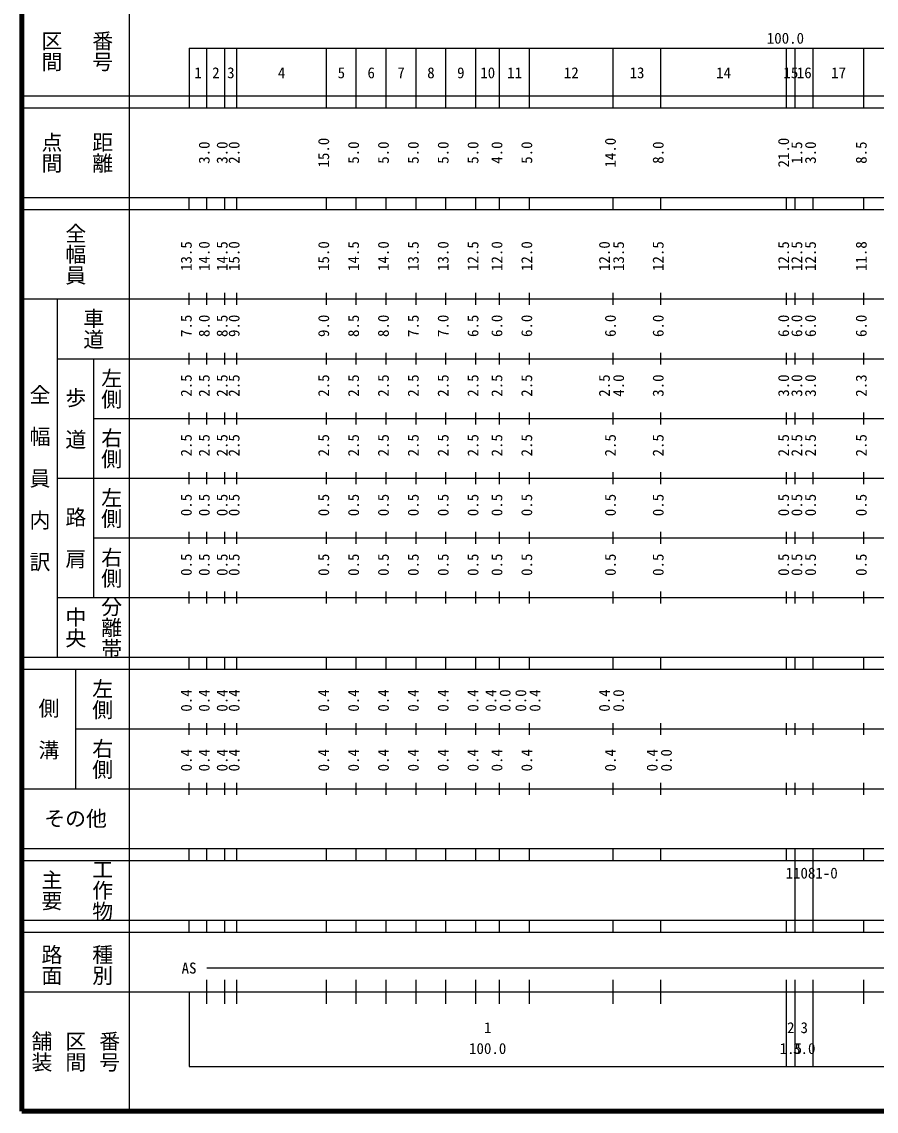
# Model space of a CAD drawing. Units: millimetres on the paper, enlarged 1000 times. Extents: x 40000 to 680000, y 20000 to 380000.
# Drawn here: x 40000 to 183046, y 20000 to 202409 of the extents above; entities that cross this region are included whole.
import ezdxf
from ezdxf.enums import TextEntityAlignment as Align

# ---------------------------------------------------------------- set-up
doc = ezdxf.new("R2010")
doc.units = ezdxf.units.MM
doc.header["$LTSCALE"] = 1000
doc.layers.add('M-TTL', color=2, linetype='Continuous', lineweight=140)
doc.layers.add('M-TTL-BAND', color=7, linetype='Continuous', lineweight=25)
doc.styles.add('@ＭＳ ゴシック', font='')
doc.styles.add('ＭＳ ゴシック', font='')
doc.styles.get('@ＭＳ ゴシック').set_extended_font_data('@MS Gothic')
doc.styles.get('ＭＳ ゴシック').set_extended_font_data('MS Gothic')

msp = doc.modelspace()

# ---------------------------------------------------------------- linework, layer by layer
at = {"layer": 'M-TTL'}
for p, q in [((40000, 380000), (40000, 20000)), ((40000, 20000), (680000, 20000))]:
    msp.add_line(p, q, dxfattribs=at)
at = {"layer": 'M-TTL-BAND'}
for p, q in [((58000, 370000), (58000, 20000)), ((68000, 198000), (579000, 198000)), ((68000, 198000), (68000, 188000)), ((71000, 188000), (71000, 198000)), ((74000, 188000), (74000, 198000)), ((76000, 188000), (76000, 198000)), ((91000, 188000), (91000, 198000)), ((96000, 188000), (96000, 198000)), ((101000, 188000), (101000, 198000)), ((106000, 188000), (106000, 198000)), ((111000, 188000), (111000, 198000)), ((116000, 188000), (116000, 198000)), ((120000, 188000), (120000, 198000)), ((125000, 188000), (125000, 198000)), ((139000, 188000), (139000, 198000)), ((147000, 188000), (147000, 198000)), ((168000, 188000), (168000, 198000)), ((169500, 188000), (169500, 198000)), ((172500, 188000), (172500, 198000)), ((181000, 188000), (181000, 198000)), ((40000, 190000), (579000, 190000)), ((40000, 188000), (579000, 188000)), ((40000, 173000), (579000, 173000)), ((68000, 171000), (68000, 173000)), ((71000, 171000), (71000, 173000)), ((74000, 171000), (74000, 173000)), ((76000, 171000), (76000, 173000)), ((91000, 171000), (91000, 173000)), ((96000, 171000), (96000, 173000)), ((101000, 171000), (101000, 173000)), ((106000, 171000), (106000, 173000)), ((111000, 171000), (111000, 173000)), ((116000, 171000), (116000, 173000)), ((120000, 171000), (120000, 173000)), ((125000, 171000), (125000, 173000)), ((139000, 171000), (139000, 173000)), ((147000, 171000), (147000, 173000)), ((168000, 171000), (168000, 173000)), ((169500, 171000), (169500, 173000)), ((172500, 171000), (172500, 173000)), ((181000, 171000), (181000, 173000)), ((40000, 171000), (579000, 171000)), ((68000, 155000), (68000, 157000)), ((71000, 155000), (71000, 157000)), ((74000, 155000), (74000, 157000)), ((76000, 155000), (76000, 157000)), ((91000, 155000), (91000, 157000)), ((96000, 155000), (96000, 157000)), ((101000, 155000), (101000, 157000)), ((106000, 155000), (106000, 157000)), ((111000, 155000), (111000, 157000)), ((116000, 155000), (116000, 157000)), ((120000, 155000), (120000, 157000)), ((125000, 155000), (125000, 157000)), ((139000, 155000), (139000, 157000)), ((147000, 155000), (147000, 157000)), ((168000, 155000), (168000, 157000)), ((169500, 155000), (169500, 157000)), ((172500, 155000), (172500, 157000)), ((181000, 155000), (181000, 157000)), ((40000, 156000), (579000, 156000)), ((46000, 96000), (46000, 156000)), ((46000, 146000), (579000, 146000)), ((52000, 146000), (52000, 106000)), ((68000, 145000), (68000, 147000)), ((71000, 145000), (71000, 147000)), ((74000, 145000), (74000, 147000)), ((76000, 145000), (76000, 147000)), ((91000, 145000), (91000, 147000)), ((96000, 145000), (96000, 147000)), ((101000, 145000), (101000, 147000)), ((106000, 145000), (106000, 147000)), ((111000, 145000), (111000, 147000)), ((116000, 145000), (116000, 147000)), ((120000, 145000), (120000, 147000)), ((125000, 145000), (125000, 147000)), ((139000, 145000), (139000, 147000)), ((147000, 145000), (147000, 147000)), ((168000, 145000), (168000, 147000)), ((169500, 145000), (169500, 147000)), ((172500, 145000), (172500, 147000)), ((181000, 145000), (181000, 147000)), ((68000, 135000), (68000, 137000)), ((71000, 135000), (71000, 137000)), ((74000, 135000), (74000, 137000)), ((76000, 135000), (76000, 137000)), ((91000, 135000), (91000, 137000)), ((96000, 135000), (96000, 137000)), ((101000, 135000), (101000, 137000)), ((106000, 135000), (106000, 137000)), ((111000, 135000), (111000, 137000)), ((116000, 135000), (116000, 137000)), ((120000, 135000), (120000, 137000)), ((125000, 135000), (125000, 137000)), ((139000, 135000), (139000, 137000)), ((147000, 135000), (147000, 137000)), ((168000, 135000), (168000, 137000)), ((169500, 135000), (169500, 137000)), ((172500, 135000), (172500, 137000)), ((181000, 135000), (181000, 137000)), ((52000, 136000), (579000, 136000)), ((46000, 126000), (579000, 126000)), ((68000, 125000), (68000, 127000)), ((71000, 125000), (71000, 127000)), ((74000, 125000), (74000, 127000)), ((76000, 125000), (76000, 127000)), ((91000, 125000), (91000, 127000)), ((96000, 125000), (96000, 127000)), ((101000, 125000), (101000, 127000)), ((106000, 125000), (106000, 127000)), ((111000, 125000), (111000, 127000)), ((116000, 125000), (116000, 127000)), ((120000, 125000), (120000, 127000)), ((125000, 125000), (125000, 127000)), ((139000, 125000), (139000, 127000)), ((147000, 125000), (147000, 127000)), ((168000, 125000), (168000, 127000)), ((169500, 125000), (169500, 127000)), ((172500, 125000), (172500, 127000)), ((181000, 125000), (181000, 127000)), ((68000, 115000), (68000, 117000)), ((71000, 115000), (71000, 117000)), ((74000, 115000), (74000, 117000)), ((76000, 115000), (76000, 117000)), ((91000, 115000), (91000, 117000)), ((96000, 115000), (96000, 117000)), ((101000, 115000), (101000, 117000)), ((106000, 115000), (106000, 117000)), ((111000, 115000), (111000, 117000)), ((116000, 115000), (116000, 117000)), ((120000, 115000), (120000, 117000)), ((125000, 115000), (125000, 117000)), ((139000, 115000), (139000, 117000)), ((147000, 115000), (147000, 117000)), ((168000, 115000), (168000, 117000)), ((169500, 115000), (169500, 117000)), ((172500, 115000), (172500, 117000)), ((181000, 115000), (181000, 117000)), ((52000, 116000), (579000, 116000)), ((46000, 106000), (579000, 106000)), ((68000, 105000), (68000, 107000)), ((71000, 105000), (71000, 107000)), ((74000, 105000), (74000, 107000)), ((76000, 105000), (76000, 107000)), ((91000, 105000), (91000, 107000)), ((96000, 105000), (96000, 107000)), ((101000, 105000), (101000, 107000)), ((106000, 105000), (106000, 107000)), ((111000, 105000), (111000, 107000)), ((116000, 105000), (116000, 107000)), ((120000, 105000), (120000, 107000)), ((125000, 105000), (125000, 107000)), ((139000, 105000), (139000, 107000)), ((147000, 105000), (147000, 107000)), ((168000, 105000), (168000, 107000)), ((169500, 105000), (169500, 107000)), ((172500, 105000), (172500, 107000)), ((181000, 105000), (181000, 107000)), ((40000, 96000), (579000, 96000)), ((68000, 94000), (68000, 96000)), ((71000, 94000), (71000, 96000)), ((74000, 94000), (74000, 96000)), ((76000, 94000), (76000, 96000)), ((91000, 94000), (91000, 96000)), ((96000, 94000), (96000, 96000)), ((101000, 94000), (101000, 96000)), ((106000, 94000), (106000, 96000)), ((111000, 94000), (111000, 96000)), ((116000, 94000), (116000, 96000)), ((120000, 94000), (120000, 96000)), ((125000, 94000), (125000, 96000)), ((139000, 94000), (139000, 96000)), ((147000, 94000), (147000, 96000)), ((168000, 94000), (168000, 96000)), ((169500, 94000), (169500, 96000)), ((172500, 94000), (172500, 96000)), ((181000, 94000), (181000, 96000)), ((40000, 94000), (579000, 94000)), ((49000, 94000), (49000, 74000)), ((49000, 84000), (579000, 84000)), ((68000, 83000), (68000, 85000)), ((71000, 83000), (71000, 85000)), ((74000, 83000), (74000, 85000)), ((76000, 83000), (76000, 85000)), ((91000, 83000), (91000, 85000)), ((96000, 83000), (96000, 85000)), ((101000, 83000), (101000, 85000)), ((106000, 83000), (106000, 85000)), ((111000, 83000), (111000, 85000)), ((116000, 83000), (116000, 85000)), ((120000, 83000), (120000, 85000)), ((125000, 83000), (125000, 85000)), ((139000, 83000), (139000, 85000)), ((147000, 83000), (147000, 85000)), ((168000, 83000), (168000, 85000)), ((169500, 83000), (169500, 85000)), ((172500, 83000), (172500, 85000)), ((181000, 83000), (181000, 85000)), ((68000, 73000), (68000, 75000)), ((71000, 73000), (71000, 75000)), ((74000, 73000), (74000, 75000)), ((76000, 73000), (76000, 75000)), ((91000, 73000), (91000, 75000)), ((96000, 73000), (96000, 75000)), ((101000, 73000), (101000, 75000)), ((106000, 73000), (106000, 75000)), ((111000, 73000), (111000, 75000)), ((116000, 73000), (116000, 75000)), ((120000, 73000), (120000, 75000)), ((125000, 73000), (125000, 75000)), ((139000, 73000), (139000, 75000)), ((147000, 73000), (147000, 75000)), ((168000, 73000), (168000, 75000)), ((169500, 73000), (169500, 75000)), ((172500, 73000), (172500, 75000)), ((181000, 73000), (181000, 75000)), ((40000, 74000), (579000, 74000)), ((40000, 64000), (579000, 64000)), ((68000, 62000), (68000, 64000)), ((71000, 62000), (71000, 64000)), ((74000, 62000), (74000, 64000)), ((76000, 62000), (76000, 64000)), ((91000, 62000), (91000, 64000)), ((96000, 62000), (96000, 64000)), ((101000, 62000), (101000, 64000)), ((106000, 62000), (106000, 64000)), ((111000, 62000), (111000, 64000)), ((116000, 62000), (116000, 64000)), ((120000, 62000), (120000, 64000)), ((125000, 62000), (125000, 64000)), ((139000, 62000), (139000, 64000)), ((147000, 62000), (147000, 64000)), ((168000, 62000), (168000, 64000)), ((169500, 62000), (169500, 64000)), ((172500, 62000), (172500, 64000)), ((181000, 62000), (181000, 64000)), ((40000, 62000), (579000, 62000)), ((169500, 52000), (169500, 62000)), ((172500, 52000), (172500, 62000)), ((40000, 52000), (579000, 52000)), ((68000, 50000), (68000, 52000)), ((71000, 50000), (71000, 52000)), ((74000, 50000), (74000, 52000)), ((76000, 50000), (76000, 52000)), ((91000, 50000), (91000, 52000)), ((96000, 50000), (96000, 52000)), ((101000, 50000), (101000, 52000)), ((106000, 50000), (106000, 52000)), ((111000, 50000), (111000, 52000)), ((116000, 50000), (116000, 52000)), ((120000, 50000), (120000, 52000)), ((125000, 50000), (125000, 52000)), ((139000, 50000), (139000, 52000)), ((147000, 50000), (147000, 52000)), ((168000, 50000), (168000, 52000)), ((169500, 50000), (169500, 52000)), ((172500, 50000), (172500, 52000)), ((181000, 50000), (181000, 52000)), ((40000, 50000), (579000, 50000)), ((71000, 44000), (565000, 44000)), ((71000, 38000), (71000, 42000)), ((74000, 38000), (74000, 42000)), ((76000, 38000), (76000, 42000)), ((91000, 38000), (91000, 42000)), ((96000, 38000), (96000, 42000)), ((101000, 38000), (101000, 42000)), ((106000, 38000), (106000, 42000)), ((111000, 38000), (111000, 42000)), ((116000, 38000), (116000, 42000)), ((120000, 38000), (120000, 42000)), ((125000, 38000), (125000, 42000)), ((139000, 38000), (139000, 42000)), ((147000, 38000), (147000, 42000)), ((168000, 27500), (168000, 42000)), ((169500, 27500), (169500, 42000)), ((172500, 27500), (172500, 42000)), ((181000, 38000), (181000, 42000)), ((40000, 40000), (579000, 40000)), ((68000, 40000), (68000, 27500)), ((68000, 27500), (579000, 27500))]:
    msp.add_line(p, q, dxfattribs=at)

# ---------------------------------------------------------------- texts
at = {"layer": 'M-TTL-BAND', "style": '@ＭＳ ゴシック'}
for s, p in [('番号', (53500, 197500)), ('区間', (45000, 197500)), ('点間', (45000, 180500)), ('距離', (53500, 180500)), ('全幅員', (49000, 163500)), ('車道', (52000, 151000)), ('左側', (55000, 141000)), ('全\u3000幅\u3000員\u3000内\u3000訳', (43000, 126000)), ('歩\u3000道', (49000, 136000)), ('右側', (55000, 131000)), ('左側', (55000, 121000)), ('路\u3000肩', (49000, 116000)), ('右側', (55000, 111000)), ('分離帯', (55000, 101000)), ('中央', (49000, 101000)), ('左側', (53500, 89000)), ('側\u3000溝', (44500, 84000)), ('右側', (53500, 79000)), ('主要', (45000, 57000)), ('工作物', (53500, 57000)), ('路面', (45000, 44500)), ('種別', (53500, 44500)), ('舗装', (43333, 30000)), ('区間', (49000, 30000)), ('番号', (54667, 30000))]:
    msp.add_text(s, height=2566, rotation=270, dxfattribs=at).set_placement(p, align=Align.MIDDLE_CENTER)
at = {"layer": 'M-TTL-BAND', "style": 'ＭＳ ゴシック'}
for s, p in [('100.0', (167844, 198195)), ('1', (69500, 192405)), ('2', (72500, 192405)), ('3', (75000, 192405)), ('4', (83500, 192405)), ('5', (93500, 192405)), ('6', (98500, 192405)), ('7', (103500, 192405)), ('8', (108500, 192405)), ('9', (113500, 192405)), ('10', (118000, 192405)), ('11', (122500, 192405)), ('12', (132000, 192405)), ('13', (143000, 192405)), ('14', (157500, 192405)), ('15', (168750, 192405)), ('16', (171000, 192405)), ('17', (176750, 192405)), ('AS', (68000, 42500)), ('1', (118000, 32523)), ('2', (168750, 32523)), ('3', (171000, 32523)), ('100.0', (118000, 29033)), ('1.5', (168750, 29033)), ('3.0', (171000, 29033))]:
    msp.add_text(s, height=1833, dxfattribs=at).set_placement(p, align=Align.BOTTOM_CENTER)
for s, p in [('15.0', (92000, 180500)), ('14.0', (140000, 180500)), ('21.0', (169000, 180500)), ('3.0', (72000, 180500)), ('3.0', (75000, 180500)), ('2.0', (77000, 180500)), ('5.0', (97000, 180500)), ('5.0', (102000, 180500)), ('5.0', (107000, 180500)), ('5.0', (112000, 180500)), ('5.0', (117000, 180500)), ('4.0', (121000, 180500)), ('5.0', (126000, 180500)), ('8.0', (148000, 180500)), ('1.5', (171210, 180500)), ('3.0', (173500, 180500)), ('8.5', (182000, 180500)), ('13.5', (69000, 163174)), ('14.0', (72000, 163174)), ('14.5', (75000, 163174)), ('15.0', (77000, 163174)), ('15.0', (92000, 163174)), ('14.5', (97000, 163174)), ('14.0', (102000, 163174)), ('13.5', (107000, 163174)), ('13.0', (112000, 163174)), ('12.5', (117000, 163174)), ('12.0', (121000, 163174)), ('12.0', (126000, 163174)), ('12.0', (139000, 163174)), ('13.5', (141370, 163174)), ('12.5', (148000, 163174)), ('12.5', (169000, 163174)), ('12.5', (171210, 163174)), ('12.5', (173500, 163174)), ('11.8', (182000, 163174)), ('8.0', (72000, 151500)), ('9.0', (77000, 151500)), ('9.0', (92000, 151500)), ('8.0', (102000, 151500)), ('7.0', (112000, 151500)), ('6.0', (121000, 151500)), ('6.0', (126000, 151500)), ('6.0', (140000, 151500)), ('6.0', (148000, 151500)), ('6.0', (169000, 151500)), ('6.0', (171210, 151500)), ('6.0', (173500, 151500)), ('6.0', (182000, 151500)), ('7.5', (69000, 151500)), ('8.5', (75000, 151500)), ('8.5', (97000, 151500)), ('7.5', (107000, 151500)), ('6.5', (117000, 151500)), ('2.5', (69000, 141500)), ('2.5', (72000, 141500)), ('2.5', (75000, 141500)), ('2.5', (77000, 141500)), ('2.5', (92000, 141500)), ('2.5', (97000, 141500)), ('2.5', (102000, 141500)), ('2.5', (107000, 141500)), ('2.5', (112000, 141500)), ('2.5', (117000, 141500)), ('2.5', (121000, 141500)), ('2.5', (126000, 141500)), ('2.5', (139000, 141500)), ('4.0', (141370, 141500)), ('3.0', (148000, 141500)), ('3.0', (169000, 141500)), ('3.0', (171210, 141500)), ('3.0', (173500, 141500)), ('2.3', (182000, 141500)), ('2.5', (69000, 131500)), ('2.5', (72000, 131500)), ('2.5', (75000, 131500)), ('2.5', (77000, 131500)), ('2.5', (92000, 131500)), ('2.5', (97000, 131500)), ('2.5', (102000, 131500)), ('2.5', (107000, 131500)), ('2.5', (112000, 131500)), ('2.5', (117000, 131500)), ('2.5', (121000, 131500)), ('2.5', (126000, 131500)), ('2.5', (140000, 131500)), ('2.5', (148000, 131500)), ('2.5', (169000, 131500)), ('2.5', (171210, 131500)), ('2.5', (173500, 131500)), ('2.5', (182000, 131500)), ('0.5', (69000, 121500)), ('0.5', (72000, 121500)), ('0.5', (75000, 121500)), ('0.5', (77000, 121500)), ('0.5', (92000, 121500)), ('0.5', (97000, 121500)), ('0.5', (102000, 121500)), ('0.5', (107000, 121500)), ('0.5', (112000, 121500)), ('0.5', (117000, 121500)), ('0.5', (121000, 121500)), ('0.5', (126000, 121500)), ('0.5', (140000, 121500)), ('0.5', (148000, 121500)), ('0.5', (169000, 121500)), ('0.5', (171210, 121500)), ('0.5', (173500, 121500)), ('0.5', (182000, 121500)), ('0.5', (69000, 111500)), ('0.5', (72000, 111500)), ('0.5', (75000, 111500)), ('0.5', (77000, 111500)), ('0.5', (92000, 111500)), ('0.5', (97000, 111500)), ('0.5', (102000, 111500)), ('0.5', (107000, 111500)), ('0.5', (112000, 111500)), ('0.5', (117000, 111500)), ('0.5', (121000, 111500)), ('0.5', (126000, 111500)), ('0.5', (140000, 111500)), ('0.5', (148000, 111500)), ('0.5', (169000, 111500)), ('0.5', (171210, 111500)), ('0.5', (173500, 111500)), ('0.5', (182000, 111500)), ('0.4', (69000, 88764)), ('0.4', (72000, 88764)), ('0.4', (75000, 88764)), ('0.4', (77000, 88764)), ('0.4', (92000, 88764)), ('0.4', (97000, 88764)), ('0.4', (102000, 88764)), ('0.4', (107000, 88764)), ('0.4', (112000, 88764)), ('0.4', (117000, 88764)), ('0.4', (120000, 88764)), ('0.0', (122370, 88764)), ('0.0', (125000, 88764)), ('0.4', (127370, 88764)), ('0.4', (139000, 88764)), ('0.0', (141370, 88764)), ('0.4', (69000, 78764)), ('0.4', (72000, 78764)), ('0.4', (75000, 78764)), ('0.4', (77000, 78764)), ('0.4', (92000, 78764)), ('0.4', (97000, 78764)), ('0.4', (102000, 78764)), ('0.4', (107000, 78764)), ('0.4', (112000, 78764)), ('0.4', (117000, 78764)), ('0.4', (121000, 78764)), ('0.4', (126000, 78764)), ('0.4', (140000, 78764)), ('0.4', (147000, 78764)), ('0.0', (149370, 78764))]:
    msp.add_text(s, height=1833, rotation=90, dxfattribs=at).set_placement(p, align=Align.BOTTOM_CENTER)
msp.add_text('その他', height=2566, dxfattribs=at).set_placement((49000, 69000), align=Align.MIDDLE_CENTER)
msp.add_text('11081-0', height=1833, dxfattribs=at).set_placement((167875, 58405), align=Align.BOTTOM_LEFT)

doc.saveas('drawing.dxf')
